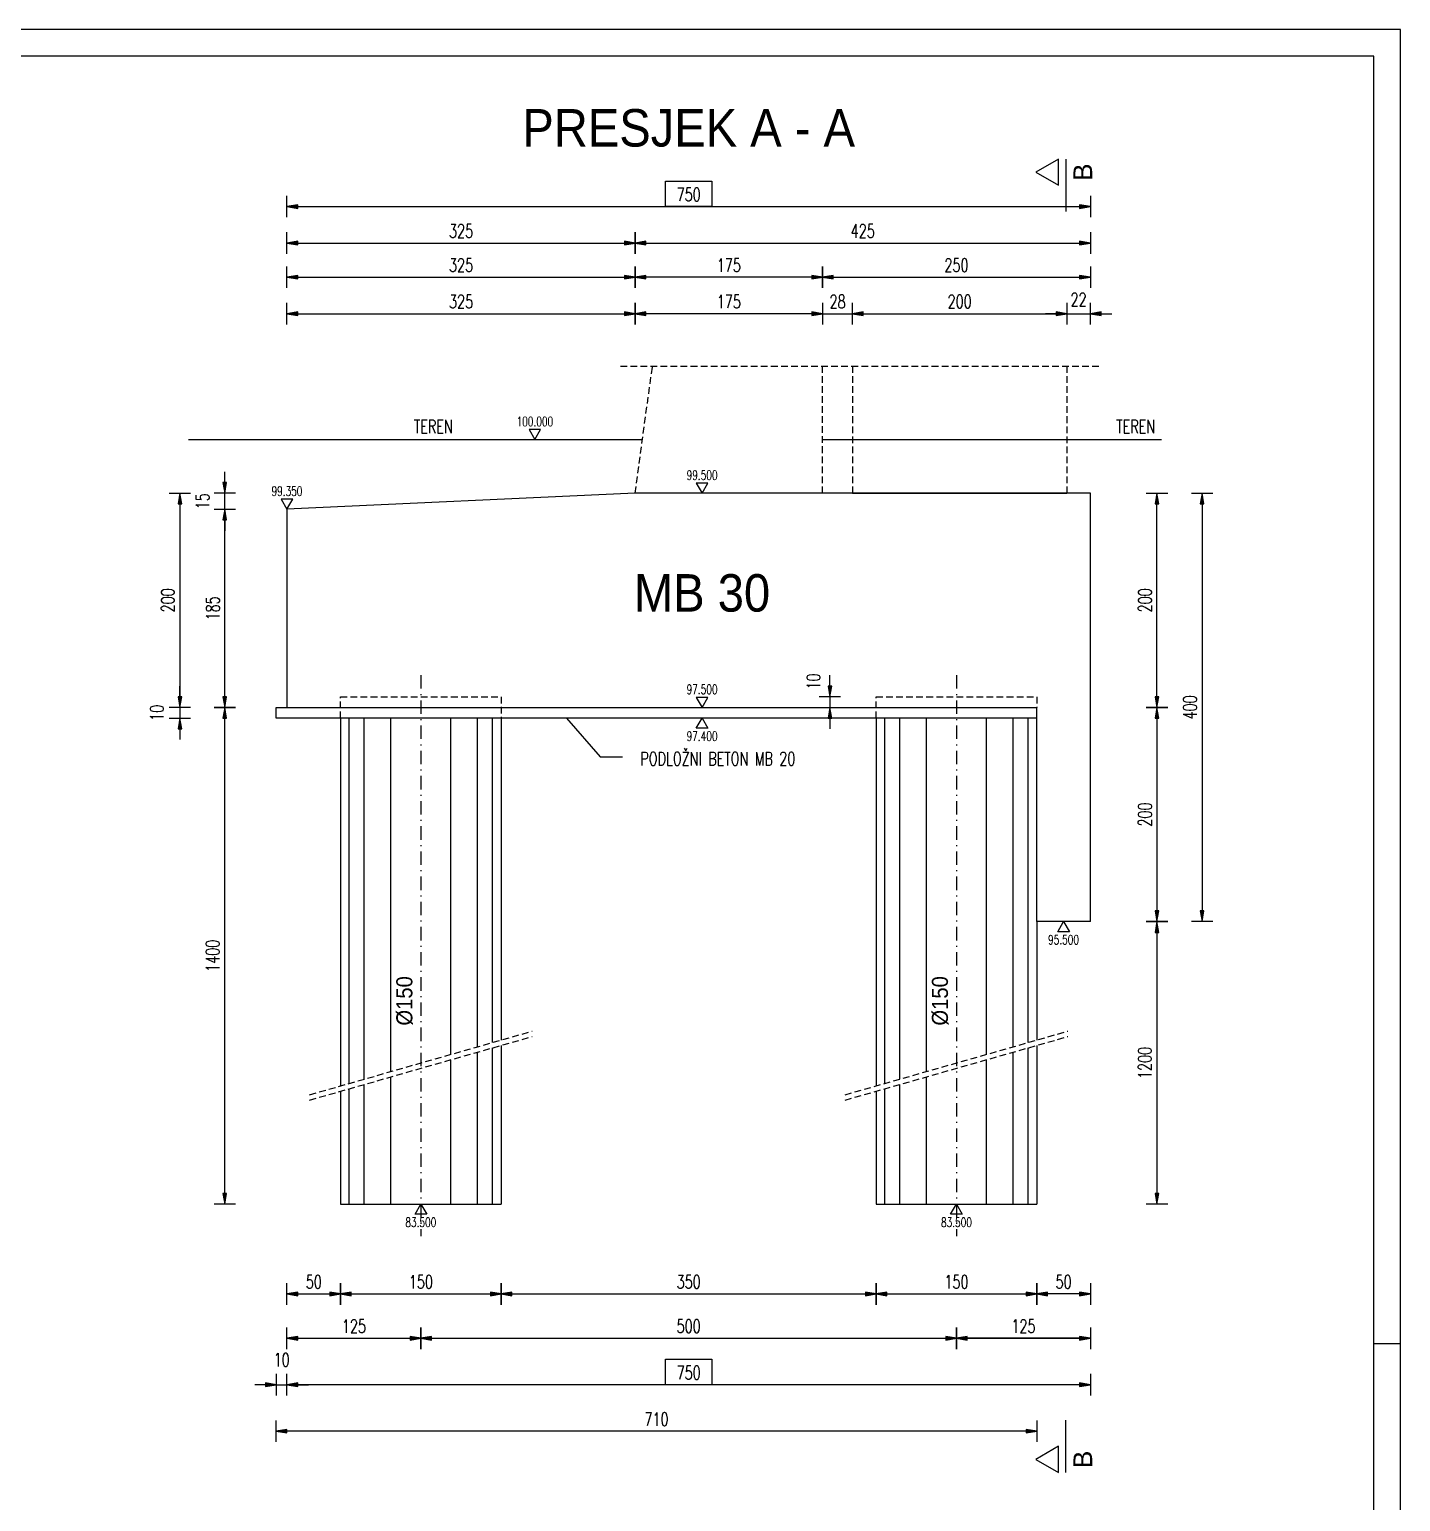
# Model space of a CAD drawing. Extents: x 5880 to 13065, y 60271 to 65757.
# Drawn here: x 11785 to 13065, y 61609 to 62983 of the extents above; entities that cross this region are included whole.
import ezdxf
from ezdxf.enums import TextEntityAlignment as Align

# ---------------------------------------------------------------- set-up
doc = ezdxf.new("R2010")
doc.units = 0
doc.header["$LTSCALE"] = 50
doc.header["$PDMODE"] = 34
doc.header["$PDSIZE"] = 5
for name, pattern in [('CENTER', [0.47, 0.25, -0.1, 0.02, -0.1]), ('HIDDEN', [9.525, 6.35, -3.175]), ('HIDDEN2', [0.1875, 0.125, -0.0625])]:
    doc.linetypes.add(name, pattern=pattern)
doc.layers.get('DEFPOINTS').update_dxf_attribs({"linetype": 'CONTINUOUS'})
for name, color, linetype in [('BETON', 7, 'CONTINUOUS'), ('BETON TANKO', 40, 'CONTINUOUS'), ('FILE', 8, 'CONTINUOUS'), ('KOTE', 4, 'CONTINUOUS'), ('NEVIDLJIVO', 9, 'HIDDEN2'), ('OSI', 2, 'CENTER'), ('TANKO', 8, 'CONTINUOUS'), ('TEKST', 7, 'CONTINUOUS')]:
    doc.layers.add(name, color=color, linetype=linetype)
doc.styles.add('KOTE', font='romans.shx', dxfattribs={"width": 0.7})
doc.styles.add('NASLOV', font='ARIAL.TTF')
doc.styles.get("Standard").update_dxf_attribs({"font": 'romans.shx', "width": 0.9})
doc.dimstyles.new('M50', dxfattribs={"dimscale": 100, "dimtxt": 0.125, "dimasz": 0.1, "dimexe": 0.4, "dimexo": 2, "dimgap": 0.05, "dimtad": 1, "dimdec": 1, "dimrnd": 0.01, "dimdsep": 46, "dimtxsty": 'KOTE', "dimblk1": 'S', "dimblk2": 'S', "dimsah": 1, "dimcen": 0.4, "dimdle": 0.4, "dimse1": 1, "dimse2": 1, "dimclrd": 8, "dimclre": 251, "dimclrt": 4, "dimadec": 0, "dimazin": 0, "dimtfac": 1, "dimtdec": 1, "dimtmove": 2, "dimatfit": 3, "dimldrblk": 'S', "dimfxl": 0, "dimtvp": 1, "dimtolj": 1, "dimtzin": 4, "dimarcsym": 0})

# ---------------------------------------------------------------- blocks, each defined once
blk = doc.blocks.new('S')
at = {"layer": 'KOTE', "color": 9}
blk.add_line((0, 1), (0, -1), dxfattribs=at)
blk.add_lwpolyline([(-1, 0.17), (-1, -0.17), (0, 0)], close=True, dxfattribs=at)
at = {"layer": 'KOTE', "color": 9, "linetype": 'ByBlock'}
blk.add_solid([(-1, 0.17), (-1, -0.17), (0, 0)], dxfattribs=at)
blk = doc.blocks.new('*D314')
at = {"layer": 'DEFPOINTS', "color": 0}
for p in [(12025.7, 62350.1), (12075.7, 61886.3), (12075.7, 61802.5)]:
    blk.add_point(p, dxfattribs=at)
at = {"layer": 'TANKO', "color": 8, "lineweight": -2}
blk.add_line((12035.7, 61802.5), (12065.7, 61802.5), dxfattribs=at)
at = {"layer": 'TANKO', "color": 8, "lineweight": -2, "xscale": 10, "yscale": 10, "zscale": 10, "rotation": 180}
blk.add_blockref('S', (12025.7, 61802.5), dxfattribs=at)
at = {"layer": 'TANKO', "color": 8, "lineweight": -2, "xscale": 10, "yscale": 10, "zscale": 10}
blk.add_blockref('S', (12075.7, 61802.5), dxfattribs=at)
at = {"layer": 'TANKO', "color": 4, "insert": (12050.7, 61813.8), "char_height": 12.5, "attachment_point": 5, "style": 'KOTE'}
blk.add_mtext('\\A1;50', dxfattribs=at)
blk = doc.blocks.new('*D315')
at = {"layer": 'DEFPOINTS', "color": 0}
for p in [(12075.7, 61886.3), (12225.7, 61886.3), (12225.7, 61802.5)]:
    blk.add_point(p, dxfattribs=at)
at = {"layer": 'TANKO', "color": 8, "lineweight": -2}
blk.add_line((12085.7, 61802.5), (12215.7, 61802.5), dxfattribs=at)
at = {"layer": 'TANKO', "color": 8, "lineweight": -2, "xscale": 10, "yscale": 10, "zscale": 10, "rotation": 180}
blk.add_blockref('S', (12075.7, 61802.5), dxfattribs=at)
at = {"layer": 'TANKO', "color": 8, "lineweight": -2, "xscale": 10, "yscale": 10, "zscale": 10}
blk.add_blockref('S', (12225.7, 61802.5), dxfattribs=at)
at = {"layer": 'TANKO', "color": 4, "insert": (12150.7, 61813.8), "char_height": 12.5, "attachment_point": 5, "style": 'KOTE'}
blk.add_mtext('\\A1;150', dxfattribs=at)
blk = doc.blocks.new('*D316')
at = {"layer": 'DEFPOINTS', "color": 0}
for p in [(12225.7, 61886.3), (12575.7, 61886.3), (12575.7, 61802.5)]:
    blk.add_point(p, dxfattribs=at)
at = {"layer": 'TANKO', "color": 8, "lineweight": -2}
blk.add_line((12235.7, 61802.5), (12565.7, 61802.5), dxfattribs=at)
at = {"layer": 'TANKO', "color": 8, "lineweight": -2, "xscale": 10, "yscale": 10, "zscale": 10, "rotation": 180}
blk.add_blockref('S', (12225.7, 61802.5), dxfattribs=at)
at = {"layer": 'TANKO', "color": 8, "lineweight": -2, "xscale": 10, "yscale": 10, "zscale": 10}
blk.add_blockref('S', (12575.7, 61802.5), dxfattribs=at)
at = {"layer": 'TANKO', "color": 4, "insert": (12400.7, 61813.8), "char_height": 12.5, "attachment_point": 5, "style": 'KOTE'}
blk.add_mtext('\\A1;350', dxfattribs=at)
blk = doc.blocks.new('*D317')
at = {"layer": 'DEFPOINTS', "color": 0}
for p in [(12575.7, 61886.3), (12725.7, 61886.3), (12725.7, 61802.5)]:
    blk.add_point(p, dxfattribs=at)
at = {"layer": 'TANKO', "color": 8, "lineweight": -2}
blk.add_line((12585.7, 61802.5), (12715.7, 61802.5), dxfattribs=at)
at = {"layer": 'TANKO', "color": 8, "lineweight": -2, "xscale": 10, "yscale": 10, "zscale": 10, "rotation": 180}
blk.add_blockref('S', (12575.7, 61802.5), dxfattribs=at)
at = {"layer": 'TANKO', "color": 8, "lineweight": -2, "xscale": 10, "yscale": 10, "zscale": 10}
blk.add_blockref('S', (12725.7, 61802.5), dxfattribs=at)
at = {"layer": 'TANKO', "color": 4, "insert": (12650.7, 61813.8), "char_height": 12.5, "attachment_point": 5, "style": 'KOTE'}
blk.add_mtext('\\A1;150', dxfattribs=at)
blk = doc.blocks.new('*D318')
at = {"layer": 'DEFPOINTS', "color": 0}
for p in [(12025.7, 62350.1), (12150.7, 61856.3), (12150.7, 61761.1)]:
    blk.add_point(p, dxfattribs=at)
at = {"layer": 'TANKO', "color": 8, "lineweight": -2}
blk.add_line((12035.7, 61761.1), (12140.7, 61761.1), dxfattribs=at)
at = {"layer": 'TANKO', "color": 8, "lineweight": -2, "xscale": 10, "yscale": 10, "zscale": 10, "rotation": 180}
blk.add_blockref('S', (12025.7, 61761.1), dxfattribs=at)
at = {"layer": 'TANKO', "color": 8, "lineweight": -2, "xscale": 10, "yscale": 10, "zscale": 10}
blk.add_blockref('S', (12150.7, 61761.1), dxfattribs=at)
at = {"layer": 'TANKO', "color": 4, "insert": (12088.2, 61772.4), "char_height": 12.5, "attachment_point": 5, "style": 'KOTE'}
blk.add_mtext('\\A1;125', dxfattribs=at)
blk = doc.blocks.new('*D319')
at = {"layer": 'DEFPOINTS', "color": 0}
for p in [(12150.7, 61856.3), (12650.7, 61856.3), (12650.7, 61761.1)]:
    blk.add_point(p, dxfattribs=at)
at = {"layer": 'TANKO', "color": 8, "lineweight": -2}
blk.add_line((12160.7, 61761.1), (12640.7, 61761.1), dxfattribs=at)
at = {"layer": 'TANKO', "color": 8, "lineweight": -2, "xscale": 10, "yscale": 10, "zscale": 10, "rotation": 180}
blk.add_blockref('S', (12150.7, 61761.1), dxfattribs=at)
at = {"layer": 'TANKO', "color": 8, "lineweight": -2, "xscale": 10, "yscale": 10, "zscale": 10}
blk.add_blockref('S', (12650.7, 61761.1), dxfattribs=at)
at = {"layer": 'TANKO', "color": 4, "insert": (12400.7, 61772.4), "char_height": 12.5, "attachment_point": 5, "style": 'KOTE'}
blk.add_mtext('\\A1;500', dxfattribs=at)
blk = doc.blocks.new('*D320')
at = {"layer": 'DEFPOINTS', "color": 0}
for p in [(12775.7, 62150.1), (12650.7, 61856.3), (12775.7, 61761.1)]:
    blk.add_point(p, dxfattribs=at)
at = {"layer": 'TANKO', "color": 8, "lineweight": -2}
blk.add_line((12660.7, 61761.1), (12765.7, 61761.1), dxfattribs=at)
at = {"layer": 'TANKO', "color": 8, "lineweight": -2, "xscale": 10, "yscale": 10, "zscale": 10, "rotation": 180}
blk.add_blockref('S', (12650.7, 61761.1), dxfattribs=at)
at = {"layer": 'TANKO', "color": 8, "lineweight": -2, "xscale": 10, "yscale": 10, "zscale": 10}
blk.add_blockref('S', (12775.7, 61761.1), dxfattribs=at)
at = {"layer": 'TANKO', "color": 4, "insert": (12713.2, 61772.4), "char_height": 12.5, "attachment_point": 5, "style": 'KOTE'}
blk.add_mtext('\\A1;125', dxfattribs=at)
blk = doc.blocks.new('*D321')
at = {"layer": 'DEFPOINTS', "color": 0}
for p in [(12025.7, 62350.1), (12775.7, 62150.1), (12025.7, 61717.8)]:
    blk.add_point(p, dxfattribs=at)
at = {"layer": 'TANKO', "color": 8, "lineweight": -2}
blk.add_line((12765.7, 61717.8), (12035.7, 61717.8), dxfattribs=at)
at = {"layer": 'TANKO', "color": 8, "lineweight": -2, "xscale": 10, "yscale": 10, "zscale": 10, "rotation": 180}
blk.add_blockref('S', (12025.7, 61717.8), dxfattribs=at)
at = {"layer": 'TANKO', "color": 8, "lineweight": -2, "xscale": 10, "yscale": 10, "zscale": 10}
blk.add_blockref('S', (12775.7, 61717.8), dxfattribs=at)
at = {"layer": 'TANKO', "color": 4, "insert": (12400.7, 61729), "char_height": 12.5, "attachment_point": 5, "style": 'KOTE'}
blk.add_mtext('\\A1;750', dxfattribs=at)
blk = doc.blocks.new('*D322')
at = {"layer": 'DEFPOINTS', "color": 0}
for p in [(11967.6, 62350.1), (12015.7, 62350.1), (12075.7, 61886.3)]:
    blk.add_point(p, dxfattribs=at)
at = {"layer": 'TANKO', "color": 8, "lineweight": -2}
blk.add_line((11967.6, 61896.3), (11967.6, 62340.1), dxfattribs=at)
at = {"layer": 'TANKO', "color": 8, "lineweight": -2, "xscale": 10, "yscale": 10, "zscale": 10}
for p, rotation in [((11967.6, 62350.1), 90), ((11967.6, 61886.3), 270)]:
    blk.add_blockref('S', p, dxfattribs=dict(at, rotation=rotation))
at = {"layer": 'TANKO', "color": 4, "insert": (11956.3, 62118.2), "char_height": 12.5, "attachment_point": 5, "rotation": 90, "style": 'KOTE'}
blk.add_mtext('\\A1;1{\\fRomanS|b0|i0|c238|p2;400}', dxfattribs=at)
blk = doc.blocks.new('*D323')
at = {"layer": 'DEFPOINTS', "color": 0}
for p in [(11967.6, 62535.1), (12025.7, 62535.1), (12015.7, 62350.1)]:
    blk.add_point(p, dxfattribs=at)
at = {"layer": 'TANKO', "color": 8, "lineweight": -2}
blk.add_line((11967.6, 62360.1), (11967.6, 62525.1), dxfattribs=at)
at = {"layer": 'TANKO', "color": 8, "lineweight": -2, "xscale": 10, "yscale": 10, "zscale": 10}
for p, rotation in [((11967.6, 62535.1), 90), ((11967.6, 62350.1), 270)]:
    blk.add_blockref('S', p, dxfattribs=dict(at, rotation=rotation))
at = {"layer": 'TANKO', "color": 4, "insert": (11956.4, 62442.6), "char_height": 12.5, "attachment_point": 5, "rotation": 90, "style": 'KOTE'}
blk.add_mtext('\\A1;185', dxfattribs=at)
blk = doc.blocks.new('*D324')
at = {"layer": 'DEFPOINTS', "color": 0}
for p in [(11967.6, 62550.1), (12350.7, 62550.1), (12025.7, 62535.1)]:
    blk.add_point(p, dxfattribs=at)
at = {"layer": 'TANKO', "color": 8, "lineweight": -2}
for p, q in [((11967.6, 62560.1), (11967.6, 62570.1)), ((11967.6, 62535.1), (11967.6, 62550.1)), ((11967.6, 62525.1), (11967.6, 62515.1))]:
    blk.add_line(p, q, dxfattribs=at)
at = {"layer": 'TANKO', "color": 8, "lineweight": -2, "xscale": 10, "yscale": 10, "zscale": 10}
for p, rotation in [((11967.6, 62550.1), 270), ((11967.6, 62535.1), 90)]:
    blk.add_blockref('S', p, dxfattribs=dict(at, rotation=rotation))
at = {"layer": 'TANKO', "color": 4, "insert": (11946.9, 62542.6), "char_height": 12.5, "attachment_point": 5, "rotation": 90, "style": 'KOTE'}
blk.add_mtext('\\A1;15', dxfattribs=at)
blk = doc.blocks.new('*D327')
at = {"layer": 'DEFPOINTS', "color": 0}
for p in [(12775.7, 62150.1), (12725.7, 61886.3), (12725.7, 61802.5)]:
    blk.add_point(p, dxfattribs=at)
at = {"layer": 'TANKO', "color": 8, "lineweight": -2}
blk.add_line((12765.7, 61802.5), (12735.7, 61802.5), dxfattribs=at)
at = {"layer": 'TANKO', "color": 8, "lineweight": -2, "xscale": 10, "yscale": 10, "zscale": 10, "rotation": 180}
blk.add_blockref('S', (12725.7, 61802.5), dxfattribs=at)
at = {"layer": 'TANKO', "color": 8, "lineweight": -2, "xscale": 10, "yscale": 10, "zscale": 10}
blk.add_blockref('S', (12775.7, 61802.5), dxfattribs=at)
at = {"layer": 'TANKO', "color": 4, "insert": (12750.7, 61813.8), "char_height": 12.5, "attachment_point": 5, "style": 'KOTE'}
blk.add_mtext('\\A1;50', dxfattribs=at)
blk = doc.blocks.new('*D328')
at = {"layer": 'DEFPOINTS', "color": 0}
for p in [(12775.7, 62150.1), (12650.7, 61856.3), (12650.7, 61761.1)]:
    blk.add_point(p, dxfattribs=at)
at = {"layer": 'TANKO', "color": 8, "lineweight": -2}
blk.add_line((12765.7, 61761.1), (12660.7, 61761.1), dxfattribs=at)
at = {"layer": 'TANKO', "color": 8, "lineweight": -2, "xscale": 10, "yscale": 10, "zscale": 10, "rotation": 180}
blk.add_blockref('S', (12650.7, 61761.1), dxfattribs=at)
at = {"layer": 'TANKO', "color": 8, "lineweight": -2, "xscale": 10, "yscale": 10, "zscale": 10}
blk.add_blockref('S', (12775.7, 61761.1), dxfattribs=at)
at = {"layer": 'TANKO', "color": 4, "insert": (12713.2, 61772.4), "char_height": 12.5, "attachment_point": 5, "style": 'KOTE'}
blk.add_mtext('\\A1;125', dxfattribs=at)
blk = doc.blocks.new('*D329')
at = {"layer": 'DEFPOINTS', "color": 0}
for p in [(12775.7, 62550.1), (12837.9, 62550.1), (12725.7, 62350.1)]:
    blk.add_point(p, dxfattribs=at)
at = {"layer": 'TANKO', "color": 8, "lineweight": -2}
blk.add_line((12837.9, 62360.1), (12837.9, 62540.1), dxfattribs=at)
at = {"layer": 'TANKO', "color": 8, "lineweight": -2, "xscale": 10, "yscale": 10, "zscale": 10}
for p, rotation in [((12837.9, 62550.1), 90), ((12837.9, 62350.1), 270)]:
    blk.add_blockref('S', p, dxfattribs=dict(at, rotation=rotation))
at = {"layer": 'TANKO', "color": 4, "insert": (12826.7, 62450.1), "char_height": 12.5, "attachment_point": 5, "rotation": 90, "style": 'KOTE'}
blk.add_mtext('\\A1;200', dxfattribs=at)
blk = doc.blocks.new('*D330')
at = {"layer": 'DEFPOINTS', "color": 0}
for p in [(12350.7, 62717.7), (12350.7, 62550.1), (12025.7, 62535.1)]:
    blk.add_point(p, dxfattribs=at)
at = {"layer": 'TANKO', "color": 8, "lineweight": -2}
blk.add_line((12035.7, 62717.7), (12340.7, 62717.7), dxfattribs=at)
at = {"layer": 'TANKO', "color": 8, "lineweight": -2, "xscale": 10, "yscale": 10, "zscale": 10, "rotation": 180}
blk.add_blockref('S', (12025.7, 62717.7), dxfattribs=at)
at = {"layer": 'TANKO', "color": 8, "lineweight": -2, "xscale": 10, "yscale": 10, "zscale": 10}
blk.add_blockref('S', (12350.7, 62717.7), dxfattribs=at)
at = {"layer": 'TANKO', "color": 4, "insert": (12188.2, 62729), "char_height": 12.5, "attachment_point": 5, "style": 'KOTE'}
blk.add_mtext('\\A1;325', dxfattribs=at)
blk = doc.blocks.new('*D331')
at = {"layer": 'DEFPOINTS', "color": 0}
for p in [(12553.7, 62717.7), (12525.7, 62668.8), (12553.7, 62668.8)]:
    blk.add_point(p, dxfattribs=at)
at = {"layer": 'TANKO', "color": 8, "lineweight": -2}
for p, q in [((12515.7, 62717.7), (12505.7, 62717.7)), ((12525.7, 62717.7), (12553.7, 62717.7)), ((12563.7, 62717.7), (12573.7, 62717.7))]:
    blk.add_line(p, q, dxfattribs=at)
at = {"layer": 'TANKO', "color": 8, "lineweight": -2, "xscale": 10, "yscale": 10, "zscale": 10}
blk.add_blockref('S', (12525.7, 62717.7), dxfattribs=at)
at = {"layer": 'TANKO', "color": 8, "lineweight": -2, "xscale": 10, "yscale": 10, "zscale": 10, "rotation": 180}
blk.add_blockref('S', (12553.7, 62717.7), dxfattribs=at)
at = {"layer": 'TANKO', "color": 4, "insert": (12539.7, 62729), "char_height": 12.5, "attachment_point": 5, "style": 'KOTE'}
blk.add_mtext('\\A1;28', dxfattribs=at)
blk = doc.blocks.new('*D332')
at = {"layer": 'DEFPOINTS', "color": 0}
for p in [(12775.7, 62817.7), (12775.7, 62550.1), (12025.7, 62535.1)]:
    blk.add_point(p, dxfattribs=at)
at = {"layer": 'TANKO', "color": 8, "lineweight": -2}
blk.add_line((12035.7, 62817.7), (12765.7, 62817.7), dxfattribs=at)
at = {"layer": 'TANKO', "color": 8, "lineweight": -2, "xscale": 10, "yscale": 10, "zscale": 10, "rotation": 180}
blk.add_blockref('S', (12025.7, 62817.7), dxfattribs=at)
at = {"layer": 'TANKO', "color": 8, "lineweight": -2, "xscale": 10, "yscale": 10, "zscale": 10}
blk.add_blockref('S', (12775.7, 62817.7), dxfattribs=at)
at = {"layer": 'TANKO', "color": 4, "insert": (12400.7, 62829), "char_height": 12.5, "attachment_point": 5, "style": 'KOTE'}
blk.add_mtext('\\A1;750', dxfattribs=at)
blk = doc.blocks.new('GKOT')
at = {"layer": 'TANKO'}
blk.add_lwpolyline([(0, 0), (0.155, 0.268), (-0.155, 0.268)], close=True, dxfattribs=at)
at = {"layer": 'KOTE', "style": 'KOTE', "width": 0.7}
blk.add_attdef('KOTA', text='', height=0.25, dxfattribs=at).set_placement((0, 0.482), align=Align.MIDDLE)
blk = doc.blocks.new('*D484')
at = {"layer": 'DEFPOINTS', "color": 0}
for p in [(12575.7, 62360.1), (12532.5, 62350.1), (12575.7, 62350.1)]:
    blk.add_point(p, dxfattribs=at)
at = {"layer": 'TANKO', "color": 8, "lineweight": -2}
for p, q in [((12532.5, 62370.1), (12532.5, 62380.1)), ((12532.5, 62360.1), (12532.5, 62350.1)), ((12532.5, 62340.1), (12532.5, 62330.1))]:
    blk.add_line(p, q, dxfattribs=at)
at = {"layer": 'TANKO', "color": 8, "lineweight": -2, "xscale": 10, "yscale": 10, "zscale": 10}
for p, rotation in [((12532.5, 62360.1), 270), ((12532.5, 62350.1), 90)]:
    blk.add_blockref('S', p, dxfattribs=dict(at, rotation=rotation))
at = {"layer": 'TANKO', "color": 4, "insert": (12517.2, 62374.3), "char_height": 12.5, "attachment_point": 5, "rotation": 90, "style": 'KOTE'}
blk.add_mtext('\\A1;10', dxfattribs=at)
blk = doc.blocks.new('*D487')
at = {"layer": 'DEFPOINTS', "color": 0}
for p in [(12350.7, 62717.7), (12525.7, 62668.8), (12350.7, 62550.1)]:
    blk.add_point(p, dxfattribs=at)
at = {"layer": 'TANKO', "color": 8, "lineweight": -2}
blk.add_line((12515.7, 62717.7), (12360.7, 62717.7), dxfattribs=at)
at = {"layer": 'TANKO', "color": 8, "lineweight": -2, "xscale": 10, "yscale": 10, "zscale": 10, "rotation": 180}
blk.add_blockref('S', (12350.7, 62717.7), dxfattribs=at)
at = {"layer": 'TANKO', "color": 8, "lineweight": -2, "xscale": 10, "yscale": 10, "zscale": 10}
blk.add_blockref('S', (12525.7, 62717.7), dxfattribs=at)
at = {"layer": 'TANKO', "color": 4, "insert": (12438.2, 62729), "char_height": 12.5, "attachment_point": 5, "style": 'KOTE'}
blk.add_mtext('\\A1;175', dxfattribs=at)
blk = doc.blocks.new('*D377')
at = {"layer": 'DEFPOINTS', "color": 0}
for p in [(12025.7, 62350.1), (12015.7, 62340.1), (12025.7, 61717.8)]:
    blk.add_point(p, dxfattribs=at)
at = {"layer": 'TANKO', "color": 8, "lineweight": -2}
for p, q in [((12005.7, 61717.8), (11995.7, 61717.8)), ((12015.7, 61717.8), (12025.7, 61717.8)), ((12035.7, 61717.8), (12045.7, 61717.8))]:
    blk.add_line(p, q, dxfattribs=at)
at = {"layer": 'TANKO', "color": 8, "lineweight": -2, "xscale": 10, "yscale": 10, "zscale": 10}
blk.add_blockref('S', (12015.7, 61717.8), dxfattribs=at)
at = {"layer": 'TANKO', "color": 8, "lineweight": -2, "xscale": 10, "yscale": 10, "zscale": 10, "rotation": 180}
blk.add_blockref('S', (12025.7, 61717.8), dxfattribs=at)
at = {"layer": 'TANKO', "color": 4, "insert": (12020.7, 61741.1), "char_height": 12.5, "attachment_point": 5, "style": 'KOTE'}
blk.add_mtext('\\A1;10', dxfattribs=at)
blk = doc.blocks.new('*D378')
at = {"layer": 'DEFPOINTS', "color": 0}
for p in [(12015.7, 62340.1), (12725.7, 61886.3), (12015.7, 61674.4)]:
    blk.add_point(p, dxfattribs=at)
at = {"layer": 'TANKO', "color": 8, "lineweight": -2}
blk.add_line((12715.7, 61674.4), (12025.7, 61674.4), dxfattribs=at)
at = {"layer": 'TANKO', "color": 8, "lineweight": -2, "xscale": 10, "yscale": 10, "zscale": 10, "rotation": 180}
blk.add_blockref('S', (12015.7, 61674.4), dxfattribs=at)
at = {"layer": 'TANKO', "color": 8, "lineweight": -2, "xscale": 10, "yscale": 10, "zscale": 10}
blk.add_blockref('S', (12725.7, 61674.4), dxfattribs=at)
at = {"layer": 'TANKO', "color": 4, "insert": (12370.7, 61685.6), "char_height": 12.5, "attachment_point": 5, "style": 'KOTE'}
blk.add_mtext('\\A1;710', dxfattribs=at)
blk = doc.blocks.new('*D379')
at = {"layer": 'DEFPOINTS', "color": 0}
for p in [(12753.7, 62717.7), (12553.7, 62668.8), (12753.7, 62668.8)]:
    blk.add_point(p, dxfattribs=at)
at = {"layer": 'TANKO', "color": 8, "lineweight": -2}
blk.add_line((12563.7, 62717.7), (12743.7, 62717.7), dxfattribs=at)
at = {"layer": 'TANKO', "color": 8, "lineweight": -2, "xscale": 10, "yscale": 10, "zscale": 10, "rotation": 180}
blk.add_blockref('S', (12553.7, 62717.7), dxfattribs=at)
at = {"layer": 'TANKO', "color": 8, "lineweight": -2, "xscale": 10, "yscale": 10, "zscale": 10}
blk.add_blockref('S', (12753.7, 62717.7), dxfattribs=at)
at = {"layer": 'TANKO', "color": 4, "insert": (12653.7, 62729), "char_height": 12.5, "attachment_point": 5, "style": 'KOTE'}
blk.add_mtext('\\A1;200', dxfattribs=at)
blk = doc.blocks.new('*D380')
at = {"layer": 'DEFPOINTS', "color": 0}
for p in [(12775.7, 62717.7), (12753.7, 62668.8), (12775.7, 62550.1)]:
    blk.add_point(p, dxfattribs=at)
at = {"layer": 'TANKO', "color": 8, "lineweight": -2}
for p, q in [((12743.7, 62717.7), (12733.7, 62717.7)), ((12753.7, 62717.7), (12775.7, 62717.7)), ((12785.7, 62717.7), (12795.7, 62717.7))]:
    blk.add_line(p, q, dxfattribs=at)
at = {"layer": 'TANKO', "color": 8, "lineweight": -2, "xscale": 10, "yscale": 10, "zscale": 10}
blk.add_blockref('S', (12753.7, 62717.7), dxfattribs=at)
at = {"layer": 'TANKO', "color": 8, "lineweight": -2, "xscale": 10, "yscale": 10, "zscale": 10, "rotation": 180}
blk.add_blockref('S', (12775.7, 62717.7), dxfattribs=at)
at = {"layer": 'TANKO', "color": 4, "insert": (12764.7, 62730.9), "char_height": 12.5, "attachment_point": 5, "style": 'KOTE'}
blk.add_mtext('\\A1;22', dxfattribs=at)
blk = doc.blocks.new('*D491')
at = {"layer": 'DEFPOINTS', "color": 0}
for p in [(12350.7, 62783.7), (12350.7, 62550.1), (12025.7, 62535.1)]:
    blk.add_point(p, dxfattribs=at)
at = {"layer": 'TANKO', "color": 8, "lineweight": -2}
blk.add_line((12035.7, 62783.7), (12340.7, 62783.7), dxfattribs=at)
at = {"layer": 'TANKO', "color": 8, "lineweight": -2, "xscale": 10, "yscale": 10, "zscale": 10, "rotation": 180}
blk.add_blockref('S', (12025.7, 62783.7), dxfattribs=at)
at = {"layer": 'TANKO', "color": 8, "lineweight": -2, "xscale": 10, "yscale": 10, "zscale": 10}
blk.add_blockref('S', (12350.7, 62783.7), dxfattribs=at)
at = {"layer": 'TANKO', "color": 4, "insert": (12188.2, 62794.9), "char_height": 12.5, "attachment_point": 5, "style": 'KOTE'}
blk.add_mtext('\\A1;325', dxfattribs=at)
blk = doc.blocks.new('*D492')
at = {"layer": 'DEFPOINTS', "color": 0}
for p in [(12775.7, 62783.7), (12350.7, 62550.1), (12775.7, 62550.1)]:
    blk.add_point(p, dxfattribs=at)
at = {"layer": 'TANKO', "color": 8, "lineweight": -2}
blk.add_line((12360.7, 62783.7), (12765.7, 62783.7), dxfattribs=at)
at = {"layer": 'TANKO', "color": 8, "lineweight": -2, "xscale": 10, "yscale": 10, "zscale": 10, "rotation": 180}
blk.add_blockref('S', (12350.7, 62783.7), dxfattribs=at)
at = {"layer": 'TANKO', "color": 8, "lineweight": -2, "xscale": 10, "yscale": 10, "zscale": 10}
blk.add_blockref('S', (12775.7, 62783.7), dxfattribs=at)
at = {"layer": 'TANKO', "color": 4, "insert": (12563.2, 62794.9), "char_height": 12.5, "attachment_point": 5, "style": 'KOTE'}
blk.add_mtext('\\A1;425', dxfattribs=at)
blk = doc.blocks.new('*D543')
at = {"layer": 'DEFPOINTS', "color": 0}
for p in [(12350.7, 62550.1), (11925.7, 62350.1), (12015.7, 62350.1)]:
    blk.add_point(p, dxfattribs=at)
at = {"layer": 'TANKO', "color": 8, "lineweight": -2}
blk.add_line((11925.7, 62540.1), (11925.7, 62360.1), dxfattribs=at)
at = {"layer": 'TANKO', "color": 8, "lineweight": -2, "xscale": 10, "yscale": 10, "zscale": 10}
for p, rotation in [((11925.7, 62550.1), 90), ((11925.7, 62350.1), 270)]:
    blk.add_blockref('S', p, dxfattribs=dict(at, rotation=rotation))
at = {"layer": 'TANKO', "color": 4, "insert": (11914.4, 62450.1), "char_height": 12.5, "attachment_point": 5, "rotation": 90, "style": 'KOTE'}
blk.add_mtext('\\A1;200', dxfattribs=at)
blk = doc.blocks.new('*D544')
at = {"layer": 'DEFPOINTS', "color": 0}
for p in [(12015.7, 62350.1), (11925.7, 62340.1), (12015.7, 62340.1)]:
    blk.add_point(p, dxfattribs=at)
at = {"layer": 'TANKO', "color": 8, "lineweight": -2}
for p, q in [((11925.7, 62360.1), (11925.7, 62370.1)), ((11925.7, 62350.1), (11925.7, 62340.1)), ((11925.7, 62330.1), (11925.7, 62320.1))]:
    blk.add_line(p, q, dxfattribs=at)
at = {"layer": 'TANKO', "color": 8, "lineweight": -2, "xscale": 10, "yscale": 10, "zscale": 10}
for p, rotation in [((11925.7, 62350.1), 270), ((11925.7, 62340.1), 90)]:
    blk.add_blockref('S', p, dxfattribs=dict(at, rotation=rotation))
at = {"layer": 'TANKO', "color": 4, "insert": (11904.3, 62345.1), "char_height": 12.5, "attachment_point": 5, "rotation": 90, "style": 'KOTE'}
blk.add_mtext('\\A1;10', dxfattribs=at)
blk = doc.blocks.new('*D545')
at = {"layer": 'DEFPOINTS', "color": 0}
for p in [(12725.7, 62350.1), (12775.7, 62150.1), (12837.9, 62150.1)]:
    blk.add_point(p, dxfattribs=at)
at = {"layer": 'TANKO', "color": 8, "lineweight": -2}
blk.add_line((12837.9, 62340.1), (12837.9, 62160.1), dxfattribs=at)
at = {"layer": 'TANKO', "color": 8, "lineweight": -2, "xscale": 10, "yscale": 10, "zscale": 10}
for p, rotation in [((12837.9, 62350.1), 90), ((12837.9, 62150.1), 270)]:
    blk.add_blockref('S', p, dxfattribs=dict(at, rotation=rotation))
at = {"layer": 'TANKO', "color": 4, "insert": (12826.7, 62250.1), "char_height": 12.5, "attachment_point": 5, "rotation": 90, "style": 'KOTE'}
blk.add_mtext('\\A1;200', dxfattribs=at)
blk = doc.blocks.new('*D546')
at = {"layer": 'DEFPOINTS', "color": 0}
for p in [(12775.7, 62150.1), (12725.7, 61886.3), (12837.9, 61886.3)]:
    blk.add_point(p, dxfattribs=at)
at = {"layer": 'TANKO', "color": 8, "lineweight": -2}
blk.add_line((12837.9, 62140.1), (12837.9, 61896.3), dxfattribs=at)
at = {"layer": 'TANKO', "color": 8, "lineweight": -2, "xscale": 10, "yscale": 10, "zscale": 10}
for p, rotation in [((12837.9, 62150.1), 90), ((12837.9, 61886.3), 270)]:
    blk.add_blockref('S', p, dxfattribs=dict(at, rotation=rotation))
at = {"layer": 'TANKO', "color": 4, "insert": (12826.6, 62018.2), "char_height": 12.5, "attachment_point": 5, "rotation": 90, "style": 'KOTE'}
blk.add_mtext('\\A1;{\\fRomanS|b0|i0|c238|p2;1200}', dxfattribs=at)
blk = doc.blocks.new('*D547')
at = {"layer": 'DEFPOINTS', "color": 0}
for p in [(12775.7, 62550.1), (12775.7, 62150.1), (12880, 62150.1)]:
    blk.add_point(p, dxfattribs=at)
at = {"layer": 'TANKO', "color": 8, "lineweight": -2}
blk.add_line((12880, 62540.1), (12880, 62160.1), dxfattribs=at)
at = {"layer": 'TANKO', "color": 8, "lineweight": -2, "xscale": 10, "yscale": 10, "zscale": 10}
for p, rotation in [((12880, 62550.1), 90), ((12880, 62150.1), 270)]:
    blk.add_blockref('S', p, dxfattribs=dict(at, rotation=rotation))
at = {"layer": 'TANKO', "color": 4, "insert": (12868.7, 62350.1), "char_height": 12.5, "attachment_point": 5, "rotation": 90, "style": 'KOTE'}
blk.add_mtext('\\A1;400', dxfattribs=at)
blk = doc.blocks.new('*D548')
at = {"layer": 'DEFPOINTS', "color": 0}
for p in [(12350.7, 62751.8), (12350.7, 62550.1), (12025.7, 62535.1)]:
    blk.add_point(p, dxfattribs=at)
at = {"layer": 'TANKO', "color": 8, "lineweight": -2}
blk.add_line((12035.7, 62751.8), (12340.7, 62751.8), dxfattribs=at)
at = {"layer": 'TANKO', "color": 8, "lineweight": -2, "xscale": 10, "yscale": 10, "zscale": 10, "rotation": 180}
blk.add_blockref('S', (12025.7, 62751.8), dxfattribs=at)
at = {"layer": 'TANKO', "color": 8, "lineweight": -2, "xscale": 10, "yscale": 10, "zscale": 10}
blk.add_blockref('S', (12350.7, 62751.8), dxfattribs=at)
at = {"layer": 'TANKO', "color": 4, "insert": (12188.2, 62763), "char_height": 12.5, "attachment_point": 5, "style": 'KOTE'}
blk.add_mtext('\\A1;325', dxfattribs=at)
blk = doc.blocks.new('*D549')
at = {"layer": 'DEFPOINTS', "color": 0}
for p in [(12350.7, 62751.8), (12525.7, 62668.8), (12350.7, 62550.1)]:
    blk.add_point(p, dxfattribs=at)
at = {"layer": 'TANKO', "color": 8, "lineweight": -2}
blk.add_line((12515.7, 62751.8), (12360.7, 62751.8), dxfattribs=at)
at = {"layer": 'TANKO', "color": 8, "lineweight": -2, "xscale": 10, "yscale": 10, "zscale": 10, "rotation": 180}
blk.add_blockref('S', (12350.7, 62751.8), dxfattribs=at)
at = {"layer": 'TANKO', "color": 8, "lineweight": -2, "xscale": 10, "yscale": 10, "zscale": 10}
blk.add_blockref('S', (12525.7, 62751.8), dxfattribs=at)
at = {"layer": 'TANKO', "color": 4, "insert": (12438.2, 62763), "char_height": 12.5, "attachment_point": 5, "style": 'KOTE'}
blk.add_mtext('\\A1;175', dxfattribs=at)
blk = doc.blocks.new('*D550')
at = {"layer": 'DEFPOINTS', "color": 0}
for p in [(12775.7, 62751.8), (12525.7, 62668.8), (12775.7, 62550.1)]:
    blk.add_point(p, dxfattribs=at)
at = {"layer": 'TANKO', "color": 8, "lineweight": -2}
blk.add_line((12535.7, 62751.8), (12765.7, 62751.8), dxfattribs=at)
at = {"layer": 'TANKO', "color": 8, "lineweight": -2, "xscale": 10, "yscale": 10, "zscale": 10, "rotation": 180}
blk.add_blockref('S', (12525.7, 62751.8), dxfattribs=at)
at = {"layer": 'TANKO', "color": 8, "lineweight": -2, "xscale": 10, "yscale": 10, "zscale": 10}
blk.add_blockref('S', (12775.7, 62751.8), dxfattribs=at)
at = {"layer": 'TANKO', "color": 4, "insert": (12650.7, 62763), "char_height": 12.5, "attachment_point": 5, "style": 'KOTE'}
blk.add_mtext('\\A1;250', dxfattribs=at)

msp = doc.modelspace()

# ---------------------------------------------------------------- linework, layer by layer
at = {"layer": 'BETON', "color": 84}
for p, q in [((11933.7, 62600.13), (12357.52, 62600.13)), ((12525.68, 62600.13), (12842.1, 62600.13))]:
    msp.add_line(p, q, dxfattribs=at)
at = {"layer": 'BETON'}
for p, q in [((12350.68, 62550.13), (12025.68, 62535.13)), ((12525.68, 62550.13), (12350.68, 62550.13)), ((12775.68, 62550.13), (12525.68, 62550.13)), ((12553.68, 62550.13), (12753.68, 62550.13)), ((12775.68, 62150.13), (12775.68, 62550.13)), ((12025.68, 62535.13), (12025.68, 62350.13)), ((12025.68, 62350.13), (12725.68, 62350.13)), ((12725.68, 62340.13), (12725.68, 62350.13)), ((12075.68, 62340.13), (12075.68, 61996.76)), ((12225.68, 62340.13), (12225.68, 62039.6)), ((12575.68, 62340.13), (12575.68, 61996.76)), ((12725.68, 62150.13), (12725.68, 62340.13)), ((12725.68, 62150.13), (12725.68, 62039.6)), ((12775.68, 62150.13), (12725.68, 62150.13)), ((12225.68, 62034.6), (12225.68, 61886.33)), ((12725.68, 62034.6), (12725.68, 61886.33)), ((12075.68, 61991.76), (12075.68, 61886.33)), ((12575.68, 61991.76), (12575.68, 61886.33)), ((12075.68, 61886.33), (12225.68, 61886.33)), ((12575.68, 61886.33), (12725.68, 61886.33))]:
    msp.add_line(p, q, dxfattribs=at)
for points in [[(5879.9, 60271.28), (13065.28, 60271.28), (13065.28, 62983.09), (5879.9, 62983.09)], [(6004.9, 60296.28), (13040.28, 60296.28), (13040.28, 62958.09), (6004.9, 62958.09)]]:
    msp.add_lwpolyline(points, close=True, dxfattribs=at)
at = {"layer": 'BETON TANKO'}
for p, q in [((12015.68, 62340.13), (12015.68, 62350.13)), ((12015.68, 62350.13), (12025.68, 62350.13)), ((12725.68, 62340.13), (12015.68, 62340.13))]:
    msp.add_line(p, q, dxfattribs=at)
for points in [[(12422.3, 62841.55), (12422.3, 62817.71), (12379.06, 62817.71), (12379.06, 62841.55)], [(12422.3, 61741.6), (12422.3, 61717.76), (12379.06, 61717.76), (12379.06, 61741.6)]]:
    msp.add_lwpolyline(points, close=True, dxfattribs=at)
at = {"layer": 'FILE'}
msp.add_line((13040.28, 61756.28), (13065.28, 61756.28), dxfattribs=at)
at = {"layer": 'NEVIDLJIVO'}
for p, q in [((12336.9, 62668.76), (12783.68, 62668.76)), ((12350.68, 62550.13), (12366.9, 62668.76)), ((12525.68, 62550.13), (12525.68, 62668.76)), ((12553.68, 62668.76), (12553.68, 62550.13)), ((12753.68, 62668.76), (12753.68, 62550.13)), ((12075.68, 62340.13), (12075.68, 62360.13)), ((12075.68, 62360.13), (12225.68, 62360.13)), ((12225.68, 62360.13), (12225.68, 62340.13)), ((12575.68, 62340.13), (12575.68, 62360.13)), ((12575.68, 62360.13), (12725.68, 62360.13)), ((12725.68, 62360.13), (12725.68, 62350.13)), ((12046.83, 61988.52), (12254.53, 62047.83)), ((12046.83, 61983.52), (12254.53, 62042.83)), ((12546.83, 61988.52), (12754.53, 62047.83)), ((12546.83, 61983.52), (12754.53, 62042.83))]:
    msp.add_line(p, q, dxfattribs=at)
at = {"layer": 'OSI'}
for p, q in [((12150.68, 62380.13), (12150.68, 61856.33)), ((12650.68, 62380.13), (12650.68, 61856.33))]:
    msp.add_line(p, q, dxfattribs=at)
at = {"layer": 'TANKO'}
for p, q in [((12083.67, 61999.04), (12083.67, 62340.13)), ((12097.78, 62003.07), (12097.78, 62340.13)), ((12122.65, 62010.17), (12122.65, 62340.13)), ((12178.71, 62026.18), (12178.71, 62340.13)), ((12203.58, 62033.28), (12203.58, 62340.13)), ((12217.7, 62037.31), (12217.7, 62340.13)), ((12286.77, 62340.13), (12318.13, 62304.02)), ((12583.67, 61999.04), (12583.67, 62340.13)), ((12597.78, 62003.07), (12597.78, 62340.13)), ((12622.65, 62010.17), (12622.65, 62340.13)), ((12678.71, 62026.18), (12678.71, 62340.13)), ((12703.58, 62033.28), (12703.58, 62340.13)), ((12717.7, 62037.31), (12717.7, 62340.13)), ((12318.13, 62304.02), (12339.03, 62304.02)), ((12203.58, 61886.33), (12203.58, 62028.28)), ((12217.7, 61886.33), (12217.7, 62032.31)), ((12703.58, 61886.33), (12703.58, 62028.28)), ((12717.7, 61886.33), (12717.7, 62032.31)), ((12178.71, 61886.33), (12178.71, 62021.18)), ((12678.71, 61886.33), (12678.71, 62021.18)), ((12122.65, 61886.33), (12122.65, 62005.17)), ((12622.65, 61886.33), (12622.65, 62005.17)), ((12083.67, 61886.33), (12083.67, 61994.04)), ((12097.78, 61886.33), (12097.78, 61998.07)), ((12583.67, 61886.33), (12583.67, 61994.04)), ((12597.78, 61886.33), (12597.78, 61998.07))]:
    msp.add_line(p, q, dxfattribs=at)
at = {"layer": 'TEKST', "linetype": 'HIDDEN'}
for p, q in [((12752.91, 62862.06), (12752.91, 62813.06)), ((12752.91, 61635.8), (12752.91, 61684.8))]:
    msp.add_line(p, q, dxfattribs=at)
at = {"layer": 'TEKST'}
for points in [[(12745.91, 62837.56), (12745.91, 62862.06), (12724.7, 62849.81)], [(12745.91, 61635.8), (12745.91, 61660.3), (12724.7, 61648.05)]]:
    msp.add_lwpolyline(points, close=True, dxfattribs=at)

# ---------------------------------------------------------------- block references
at = {"layer": 'TANKO', "xscale": 35, "yscale": 35, "zscale": 35}
for p, values in [((12257.09, 62600.13), {'KOTA': '100.000'}), ((12413.18, 62550.13), {'KOTA': '99.500'}), ((12025.68, 62535.13), {'KOTA': '99.350'}), ((12413.18, 62350.13), {'KOTA': '97.500'})]:
    msp.add_blockref('GKOT', p, dxfattribs=at).add_auto_attribs(values)
at = {"layer": 'TANKO'}
ref = msp.add_blockref('GKOT', (12413.18, 62340.13), dxfattribs=dict(at, xscale=-35, yscale=35, zscale=35, rotation=180))
ref.add_attrib('KOTA', '97.400', dxfattribs={"layer": 'KOTE', "height": 8.75, "style": 'KOTE', "width": 0.7}).set_placement((12413.18, 62323.26), align=Align.MIDDLE)
ref = msp.add_blockref('GKOT', (12750.68, 62150.13), dxfattribs=dict(at, xscale=-35, yscale=35, zscale=35, rotation=179.9999999999666))
ref.add_attrib('KOTA', '95.500', dxfattribs={"layer": 'KOTE', "height": 8.75, "rotation": 360, "style": 'KOTE', "width": 0.7}).set_placement((12750.68, 62133.26), align=Align.MIDDLE)
ref = msp.add_blockref('GKOT', (12150.68, 61886.33), dxfattribs=dict(at, xscale=-35, yscale=35, zscale=35, rotation=180))
ref.add_attrib('KOTA', '83.500', dxfattribs={"layer": 'KOTE', "height": 8.75, "style": 'KOTE', "width": 0.7}).set_placement((12150.68, 61869.46), align=Align.MIDDLE)
ref = msp.add_blockref('GKOT', (12650.68, 61886.33), dxfattribs=dict(at, xscale=-35, yscale=35, zscale=35, rotation=180))
ref.add_attrib('KOTA', '83.500', dxfattribs={"layer": 'KOTE', "height": 8.75, "style": 'KOTE', "width": 0.7}).set_placement((12650.68, 61869.46), align=Align.MIDDLE)

# ---------------------------------------------------------------- texts
at = {"layer": 'KOTE', "style": 'KOTE', "width": 0.7}
for s, p in [('TEREN', (12162.27, 62612.42)), ('TEREN', (12818, 62612.42)), ('PODLOŽNI BETON MB 20', (12427.9, 62304.02))]:
    msp.add_text(s, height=12.5, dxfattribs=at).set_placement(p, align=Align.MIDDLE)
at = {"layer": 'TEKST', "style": 'NASLOV'}
for p in [(12768.66, 62849.81), (12768.66, 61648.05)]:
    msp.add_text('B', height=17.5, rotation=90, dxfattribs=at).set_placement(p, align=Align.MIDDLE)
at = {"layer": 'TEKST', "char_height": 35, "attachment_point": 5}
for s, insert in [('{\\fArial|b0|i0|c238|p34;PRESJEK A - A}', (12400.68, 62891)), ('{\\fArial|b0|i0|c238|p34;MB 30}', (12413.18, 62456.8))]:
    msp.add_mtext(s, dxfattribs=dict(at, insert=insert))
at = {"layer": 'TEKST', "char_height": 15, "attachment_point": 5, "rotation": 90}
for insert in [(12135.52, 62076.12), (12635.52, 62076.12)]:
    msp.add_mtext('{\\fArial|b0|i0|c238|p34;%%c150}', dxfattribs=dict(at, insert=insert))

# ---------------------------------------------------------------- dimensions: what is measured, and where the dimension line sits
at = {"layer": 'TANKO'}
for base, p1, p2, picture, middle in [((12775.68, 62817.71), (12025.68, 62535.13), (12775.68, 62550.13), '*D332', (12400.68, 62828.96)), ((12350.68, 62783.65), (12025.68, 62535.13), (12350.68, 62550.13), '*D491', (12188.18, 62794.9)), ((12775.68, 62783.65), (12350.68, 62550.13), (12775.68, 62550.13), '*D492', (12563.18, 62794.9)), ((12350.68, 62751.79), (12025.68, 62535.13), (12350.68, 62550.13), '*D548', (12188.18, 62763.04)), ((12350.68, 62751.79), (12525.68, 62668.76), (12350.68, 62550.13), '*D549', (12438.18, 62763.04)), ((12775.68, 62751.79), (12525.68, 62668.76), (12775.68, 62550.13), '*D550', (12650.68, 62763.04)), ((12350.68, 62717.74), (12025.68, 62535.13), (12350.68, 62550.13), '*D330', (12188.18, 62728.99)), ((12350.68, 62717.74), (12525.68, 62668.76), (12350.68, 62550.13), '*D487', (12438.18, 62728.99)), ((12553.68, 62717.74), (12525.68, 62668.76), (12553.68, 62668.76), '*D331', (12539.68, 62728.99)), ((12753.68, 62717.74), (12553.68, 62668.76), (12753.68, 62668.76), '*D379', (12653.68, 62728.99)), ((12075.68, 61802.54), (12025.68, 62350.13), (12075.68, 61886.33), '*D314', (12050.68, 61813.79)), ((12150.68, 61761.11), (12025.68, 62350.13), (12150.68, 61856.33), '*D318', (12088.18, 61772.36)), ((12025.68, 61717.76), (12775.68, 62150.13), (12025.68, 62350.13), '*D321', (12400.68, 61729.01)), ((12015.68, 61674.4), (12725.68, 61886.33), (12015.68, 62340.13), '*D378', (12370.68, 61685.65)), ((12775.68, 61761.11), (12650.68, 61856.33), (12775.68, 62150.13), '*D320', (12713.18, 61772.36)), ((12225.68, 61802.54), (12075.68, 61886.33), (12225.68, 61886.33), '*D315', (12150.68, 61813.79)), ((12575.68, 61802.54), (12225.68, 61886.33), (12575.68, 61886.33), '*D316', (12400.68, 61813.79)), ((12725.68, 61802.54), (12575.68, 61886.33), (12725.68, 61886.33), '*D317', (12650.68, 61813.79)), ((12650.68, 61761.11), (12150.68, 61856.33), (12650.68, 61856.33), '*D319', (12400.68, 61772.36))]:
    dim = msp.add_linear_dim(base=base, p1=p1, p2=p2, dimstyle='M50', dxfattribs=at)
    dim.commit()
    dim.dimension.update_dxf_attribs({"geometry": picture, "text_midpoint": middle})
for base, p1, p2, picture, middle in [((12775.68, 62717.74), (12753.68, 62668.76), (12775.68, 62550.13), '*D380', (12764.68, 62730.95)), ((12025.68, 61717.76), (12015.68, 62340.13), (12025.68, 62350.13), '*D377', (12020.68, 61741.08))]:
    dim = msp.add_linear_dim(base=base, p1=p1, p2=p2, dimstyle='M50', dxfattribs=at)
    dim.commit()
    dim.dimension.update_dxf_attribs({"geometry": picture, "text_midpoint": middle, "dimtype": 160})
for base, p1, p2, picture, middle in [((11967.64, 62550.13), (12025.68, 62535.13), (12350.68, 62550.13), '*D324', (11946.9, 62542.63)), ((12532.5, 62350.13), (12575.68, 62360.13), (12575.68, 62350.13), '*D484', (12517.15, 62374.32)), ((11925.68, 62340.13), (12015.68, 62350.13), (12015.68, 62340.13), '*D544', (11904.29, 62345.13))]:
    dim = msp.add_linear_dim(base=base, p1=p1, p2=p2, angle=90, dimstyle='M50', dxfattribs=at)
    dim.commit()
    dim.dimension.update_dxf_attribs({"geometry": picture, "text_midpoint": middle, "dimtype": 160})
for base, p1, p2, angle, picture, middle in [((11925.68, 62350.13), (12350.68, 62550.13), (12015.68, 62350.13), 90, '*D543', (11914.43, 62450.13)), ((12837.91, 62550.13), (12725.68, 62350.13), (12775.68, 62550.13), 90, '*D329', (12826.66, 62450.13)), ((12879.99, 62150.13), (12775.68, 62550.13), (12775.68, 62150.13), 90, '*D547', (12868.74, 62350.13)), ((11967.64, 62535.13), (12015.68, 62350.13), (12025.68, 62535.13), 90, '*D323', (11956.39, 62442.63)), ((12837.91, 62150.13), (12725.68, 62350.13), (12775.68, 62150.13), 90, '*D545', (12826.66, 62250.13)), ((12650.68, 61761.11), (12775.68, 62150.13), (12650.68, 61856.33), 180, '*D328', (12713.18, 61772.36)), ((12725.68, 61802.54), (12775.68, 62150.13), (12725.68, 61886.33), 180, '*D327', (12750.68, 61813.79))]:
    dim = msp.add_linear_dim(base=base, p1=p1, p2=p2, angle=angle, dimstyle='M50', dxfattribs=at)
    dim.commit()
    dim.dimension.update_dxf_attribs({"geometry": picture, "text_midpoint": middle})
for base, p1, p2, text, picture, middle in [((11967.64, 62350.13), (12075.68, 61886.33), (12015.68, 62350.13), '1{\\fRomanS|b0|i0|c238|p2;400}', '*D322', (11956.34, 62118.23)), ((12837.91, 61886.33), (12775.68, 62150.13), (12725.68, 61886.33), '{\\fRomanS|b0|i0|c238|p2;1200}', '*D546', (12826.61, 62018.23))]:
    dim = msp.add_linear_dim(base=base, p1=p1, p2=p2, angle=90, text=text, dimstyle='M50', dxfattribs=at)
    dim.commit()
    dim.dimension.update_dxf_attribs({"geometry": picture, "text_midpoint": middle})

doc.saveas('drawing.dxf')
